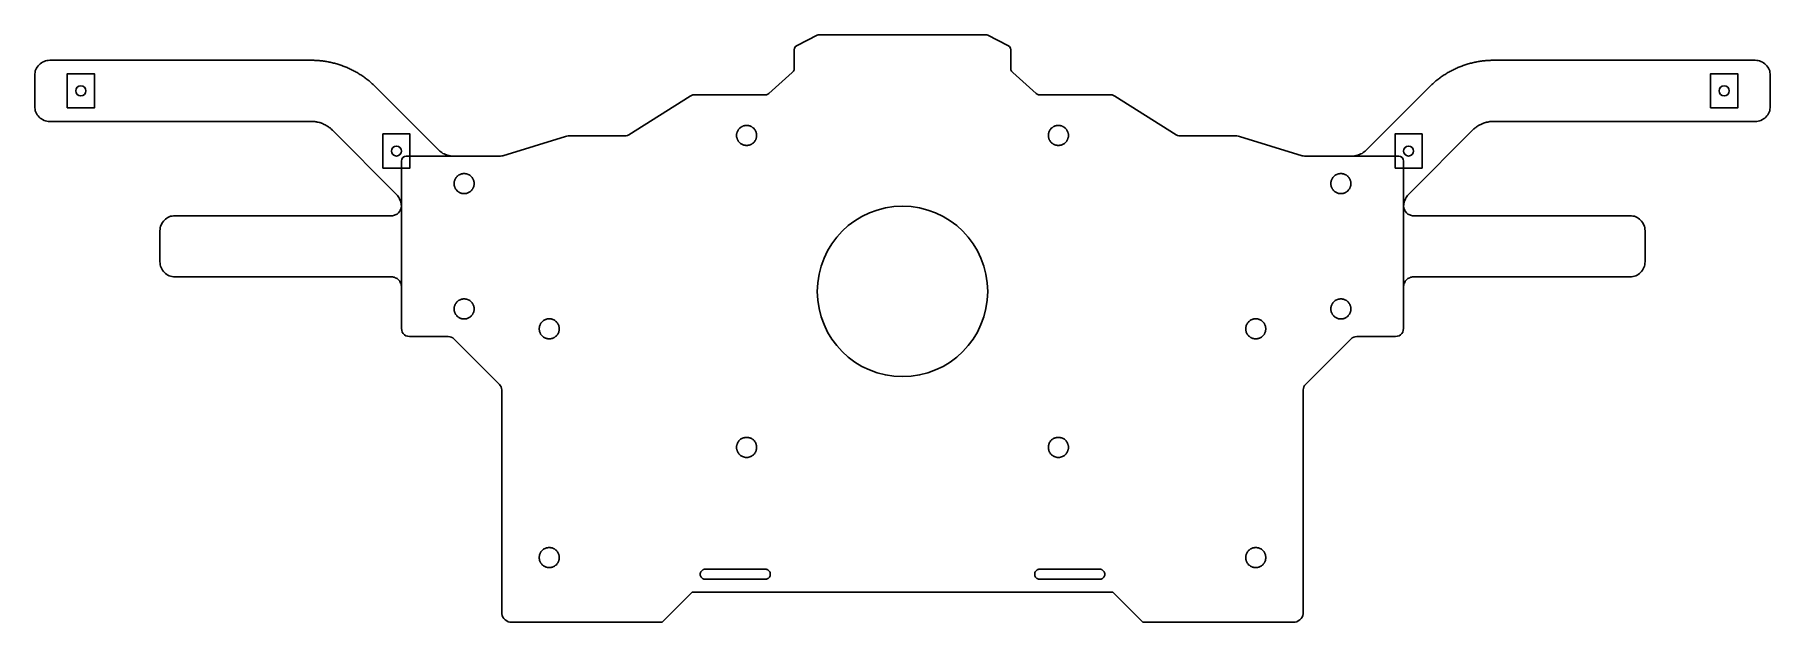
# Model space of a CAD drawing. Header units: millimetres. Extents: x -87 to 87, y -33 to 26.
import ezdxf

# ---------------------------------------------------------------- set-up
doc = ezdxf.new("R2010")
doc.units = ezdxf.units.MM
for name, color, linetype in [('BOARD_OUTLINE', 7, 'Continuous'), ('FUROS_V3', 3, 'Continuous'), ('SENSORES_REF', 1, 'Continuous'), ('V3_REF', 8, 'Continuous')]:
    doc.layers.add(name, color=color, linetype=linetype)

msp = doc.modelspace()

# ---------------------------------------------------------------- linework, layer by layer
at = {"layer": 'BOARD_OUTLINE'}
msp.add_lwpolyline([(-58.98, 16.95), (-85.1, 16.95), (-85.25, 16.96), (-85.39, 16.98), (-85.54, 17.01), (-85.67, 17.06), (-85.81, 17.13), (-85.93, 17.2), (-86.05, 17.29), (-86.16, 17.39), (-86.26, 17.5), (-86.35, 17.62), (-86.42, 17.74), (-86.49, 17.88), (-86.54, 18.01), (-86.57, 18.16), (-86.59, 18.3), (-86.6, 18.45), (-86.6, 21.55), (-86.59, 21.7), (-86.57, 21.84), (-86.54, 21.99), (-86.49, 22.12), (-86.42, 22.26), (-86.35, 22.38), (-86.26, 22.5), (-86.16, 22.61), (-86.05, 22.71), (-85.93, 22.8), (-85.81, 22.87), (-85.67, 22.94), (-85.54, 22.99), (-85.39, 23.02), (-85.25, 23.04), (-85.1, 23.05), (-58.99, 23.05), (-58.87, 23.05), (-58.76, 23.05), (-58.65, 23.04), (-58.54, 23.04), (-58.43, 23.03), (-58.32, 23.03), (-58.21, 23.02), (-58.1, 23.01), (-57.99, 22.99), (-57.88, 22.98), (-57.77, 22.97), (-57.66, 22.95), (-57.55, 22.94), (-57.44, 22.92), (-57.33, 22.9), (-57.22, 22.88), (-57.11, 22.85), (-57, 22.83), (-56.89, 22.81), (-56.79, 22.78), (-56.68, 22.75), (-56.57, 22.72), (-56.46, 22.69), (-56.36, 22.66), (-56.25, 22.63), (-56.15, 22.59), (-56.04, 22.56), (-55.94, 22.52), (-55.83, 22.48), (-55.73, 22.44), (-55.62, 22.4), (-55.52, 22.36), (-55.42, 22.32), (-55.32, 22.27), (-55.22, 22.23), (-55.12, 22.18), (-55.02, 22.13), (-54.92, 22.08), (-54.82, 22.03), (-54.72, 21.98), (-54.62, 21.93), (-54.52, 21.87), (-54.43, 21.82), (-54.33, 21.76), (-54.24, 21.7), (-54.14, 21.65), (-54.05, 21.59), (-53.96, 21.52), (-53.87, 21.46), (-53.77, 21.4), (-53.68, 21.33), (-53.59, 21.27), (-53.51, 21.2), (-53.42, 21.13), (-53.33, 21.07), (-53.24, 21), (-53.16, 20.92), (-53.07, 20.85), (-52.99, 20.78), (-52.91, 20.71), (-52.83, 20.63), (-52.74, 20.55), (-52.66, 20.48), (-52.59, 20.4), (-46.27, 14.09), (-46.18, 14), (-46.08, 13.91), (-45.97, 13.84), (-45.86, 13.77), (-45.74, 13.71), (-45.62, 13.65), (-45.5, 13.61), (-45.38, 13.57), (-45.25, 13.54), (-45.12, 13.52), (-44.99, 13.5), (-44.86, 13.5), (-40.12, 13.5), (-40, 13.51), (-39.89, 13.53), (-33.62, 15.46), (-33.5, 15.49), (-33.38, 15.5), (-27.73, 15.5), (-27.58, 15.51), (-27.44, 15.56), (-27.3, 15.62), (-21.2, 19.48), (-21.06, 19.54), (-20.92, 19.59), (-20.77, 19.6), (-13.73, 19.6), (-13.58, 19.62), (-13.45, 19.67), (-13.33, 19.75), (-11, 21.82), (-10.89, 21.95), (-10.82, 22.1), (-10.8, 22.27), (-10.8, 24.09), (-10.77, 24.27), (-10.67, 24.43), (-10.52, 24.54), (-8.51, 25.55), (-8.4, 25.59), (-8.28, 25.6), (8.28, 25.6), (8.4, 25.59), (8.51, 25.55), (10.52, 24.54), (10.67, 24.43), (10.77, 24.27), (10.8, 24.09), (10.8, 22.27), (10.82, 22.1), (10.89, 21.95), (11, 21.82), (13.33, 19.75), (13.45, 19.67), (13.58, 19.62), (13.73, 19.6), (20.77, 19.6), (20.92, 19.59), (21.06, 19.54), (21.2, 19.48), (27.3, 15.62), (27.44, 15.56), (27.58, 15.51), (27.73, 15.5), (33.38, 15.5), (33.5, 15.49), (33.62, 15.46), (39.88, 13.53), (40, 13.51), (40.12, 13.5), (44.86, 13.5), (44.99, 13.5), (45.12, 13.52), (45.25, 13.54), (45.38, 13.57), (45.5, 13.61), (45.62, 13.65), (45.74, 13.71), (45.86, 13.77), (45.97, 13.84), (46.08, 13.91), (46.18, 14), (46.27, 14.09), (52.59, 20.4), (52.66, 20.48), (52.74, 20.55), (52.83, 20.63), (52.91, 20.71), (52.99, 20.78), (53.07, 20.85), (53.16, 20.92), (53.24, 21), (53.33, 21.07), (53.42, 21.13), (53.51, 21.2), (53.59, 21.27), (53.68, 21.33), (53.77, 21.4), (53.87, 21.46), (53.96, 21.52), (54.05, 21.59), (54.14, 21.65), (54.24, 21.7), (54.33, 21.76), (54.43, 21.82), (54.52, 21.87), (54.62, 21.93), (54.72, 21.98), (54.82, 22.03), (54.92, 22.08), (55.02, 22.13), (55.12, 22.18), (55.22, 22.23), (55.32, 22.27), (55.42, 22.32), (55.52, 22.36), (55.62, 22.4), (55.73, 22.44), (55.83, 22.48), (55.94, 22.52), (56.04, 22.56), (56.15, 22.59), (56.25, 22.63), (56.36, 22.66), (56.46, 22.69), (56.57, 22.72), (56.68, 22.75), (56.79, 22.78), (56.89, 22.81), (57, 22.83), (57.11, 22.85), (57.22, 22.88), (57.33, 22.9), (57.44, 22.92), (57.55, 22.94), (57.66, 22.95), (57.77, 22.97), (57.88, 22.98), (57.99, 22.99), (58.1, 23.01), (58.21, 23.02), (58.32, 23.03), (58.43, 23.03), (58.54, 23.04), (58.65, 23.04), (58.76, 23.05), (58.87, 23.05), (58.99, 23.05), (85.1, 23.05), (85.25, 23.04), (85.39, 23.02), (85.54, 22.99), (85.67, 22.94), (85.81, 22.87), (85.93, 22.8), (86.05, 22.71), (86.16, 22.61), (86.26, 22.5), (86.35, 22.38), (86.42, 22.26), (86.49, 22.12), (86.54, 21.99), (86.57, 21.84), (86.59, 21.7), (86.6, 21.55), (86.6, 18.45), (86.59, 18.3), (86.57, 18.16), (86.54, 18.01), (86.49, 17.88), (86.42, 17.74), (86.35, 17.62), (86.26, 17.5), (86.16, 17.39), (86.05, 17.29), (85.93, 17.2), (85.81, 17.13), (85.67, 17.06), (85.54, 17.01), (85.39, 16.98), (85.25, 16.96), (85.1, 16.95), (58.96, 16.95), (58.85, 16.95), (58.74, 16.94), (58.68, 16.93), (58.61, 16.93), (58.5, 16.91), (58.4, 16.89), (58.29, 16.87), (58.22, 16.85), (58.18, 16.84), (58.07, 16.8), (57.98, 16.77), (57.91, 16.75), (57.85, 16.72), (57.77, 16.69), (57.7, 16.66), (57.62, 16.61), (57.55, 16.58), (57.48, 16.54), (57.42, 16.5), (57.34, 16.45), (57.28, 16.4), (57.21, 16.36), (57.15, 16.31), (57.08, 16.25), (57.02, 16.2), (56.96, 16.14), (56.89, 16.08), (50.59, 9.77), (50.5, 9.68), (50.41, 9.58), (50.34, 9.47), (50.27, 9.36), (50.21, 9.24), (50.15, 9.12), (50.11, 9), (50.07, 8.88), (50.04, 8.75), (50.02, 8.62), (50, 8.49), (50, 8.36), (50, -3.7), (49.98, -3.88), (49.92, -4.05), (49.82, -4.2), (49.7, -4.33), (49.55, -4.42), (49.38, -4.48), (49.2, -4.5), (45.33, -4.5), (45.17, -4.52), (45.03, -4.56), (44.89, -4.63), (44.77, -4.73), (40.23, -9.27), (40.13, -9.39), (40.06, -9.53), (40.01, -9.67), (40, -9.83), (40, -32), (39.98, -32.17), (39.94, -32.34), (39.87, -32.5), (39.77, -32.64), (39.64, -32.77), (39.5, -32.87), (39.34, -32.94), (39.17, -32.98), (39, -33), (24, -33), (21, -30), (-21, -30), (-24, -33), (-39, -33), (-39.17, -32.98), (-39.34, -32.94), (-39.5, -32.87), (-39.64, -32.77), (-39.77, -32.64), (-39.87, -32.5), (-39.94, -32.34), (-39.98, -32.17), (-40, -32), (-40, -9.83), (-40.02, -9.67), (-40.06, -9.53), (-40.14, -9.39), (-40.23, -9.27), (-44.77, -4.73), (-44.89, -4.63), (-45.03, -4.56), (-45.17, -4.52), (-45.33, -4.5), (-49.2, -4.5), (-49.38, -4.48), (-49.55, -4.42), (-49.7, -4.33), (-49.83, -4.2), (-49.92, -4.05), (-49.98, -3.88), (-50, -3.7), (-50, 8.36), (-50, 8.49), (-50.02, 8.62), (-50.04, 8.75), (-50.07, 8.88), (-50.11, 9), (-50.15, 9.12), (-50.21, 9.24), (-50.27, 9.36), (-50.34, 9.47), (-50.41, 9.58), (-50.5, 9.68), (-50.59, 9.77), (-56.89, 16.08), (-56.94, 16.13), (-56.99, 16.17), (-57.07, 16.24), (-57.13, 16.3), (-57.21, 16.36), (-57.28, 16.4), (-57.36, 16.46), (-57.45, 16.52), (-57.52, 16.56), (-57.61, 16.61), (-57.7, 16.66), (-57.78, 16.69), (-57.87, 16.73), (-57.97, 16.77), (-58.05, 16.8), (-58.14, 16.83), (-58.22, 16.85), (-58.33, 16.88), (-58.4, 16.89), (-58.49, 16.91), (-58.56, 16.92), (-58.65, 16.93), (-58.72, 16.94), (-58.82, 16.95), (-58.9, 16.95)], close=True, dxfattribs=at)
msp.add_circle((0, 0), 8.5, dxfattribs=at)
at = {"layer": 'FUROS_V3'}
for points in [[(-14.56, 15.56), (-14.56, 15.51), (-14.56, 15.46), (-14.57, 15.41), (-14.58, 15.36), (-14.59, 15.31), (-14.6, 15.27), (-14.61, 15.22), (-14.63, 15.17), (-14.65, 15.13), (-14.67, 15.08), (-14.7, 15.04), (-14.72, 15), (-14.75, 14.96), (-14.78, 14.92), (-14.82, 14.88), (-14.85, 14.85), (-14.88, 14.82), (-14.92, 14.78), (-14.96, 14.75), (-15, 14.72), (-15.04, 14.7), (-15.08, 14.67), (-15.13, 14.65), (-15.17, 14.63), (-15.22, 14.61), (-15.27, 14.6), (-15.31, 14.59), (-15.36, 14.58), (-15.41, 14.57), (-15.46, 14.56), (-15.51, 14.56), (-15.56, 14.56), (-15.61, 14.56), (-15.65, 14.56), (-15.7, 14.57), (-15.75, 14.58), (-15.8, 14.59), (-15.85, 14.6), (-15.89, 14.61), (-15.94, 14.63), (-15.98, 14.65), (-16.03, 14.67), (-16.07, 14.7), (-16.11, 14.72), (-16.15, 14.75), (-16.19, 14.78), (-16.23, 14.82), (-16.26, 14.85), (-16.3, 14.88), (-16.33, 14.92), (-16.36, 14.96), (-16.39, 15), (-16.41, 15.04), (-16.44, 15.08), (-16.46, 15.13), (-16.48, 15.17), (-16.5, 15.22), (-16.51, 15.27), (-16.53, 15.31), (-16.54, 15.36), (-16.55, 15.41), (-16.55, 15.46), (-16.55, 15.51), (-16.56, 15.56), (-16.55, 15.61), (-16.55, 15.65), (-16.55, 15.7), (-16.54, 15.75), (-16.53, 15.8), (-16.51, 15.85), (-16.5, 15.89), (-16.48, 15.94), (-16.46, 15.98), (-16.44, 16.03), (-16.41, 16.07), (-16.39, 16.11), (-16.36, 16.15), (-16.33, 16.19), (-16.3, 16.23), (-16.26, 16.26), (-16.23, 16.3), (-16.19, 16.33), (-16.15, 16.36), (-16.11, 16.39), (-16.07, 16.41), (-16.03, 16.44), (-15.98, 16.46), (-15.94, 16.48), (-15.89, 16.5), (-15.85, 16.51), (-15.8, 16.53), (-15.75, 16.54), (-15.7, 16.55), (-15.65, 16.55), (-15.61, 16.55), (-15.56, 16.56), (-15.51, 16.55), (-15.46, 16.55), (-15.41, 16.55), (-15.36, 16.54), (-15.31, 16.53), (-15.27, 16.51), (-15.22, 16.5), (-15.17, 16.48), (-15.13, 16.46), (-15.08, 16.44), (-15.04, 16.41), (-15, 16.39), (-14.96, 16.36), (-14.92, 16.33), (-14.88, 16.3), (-14.85, 16.26), (-14.82, 16.23), (-14.78, 16.19), (-14.75, 16.15), (-14.72, 16.11), (-14.7, 16.07), (-14.67, 16.03), (-14.65, 15.98), (-14.63, 15.94), (-14.61, 15.89), (-14.6, 15.85), (-14.59, 15.8), (-14.58, 15.75), (-14.57, 15.7), (-14.56, 15.65), (-14.56, 15.61)], [(16.56, 15.56), (16.55, 15.51), (16.55, 15.46), (16.55, 15.41), (16.54, 15.36), (16.53, 15.31), (16.51, 15.27), (16.5, 15.22), (16.48, 15.17), (16.46, 15.13), (16.44, 15.08), (16.41, 15.04), (16.39, 15), (16.36, 14.96), (16.33, 14.92), (16.3, 14.88), (16.26, 14.85), (16.23, 14.82), (16.19, 14.78), (16.15, 14.75), (16.11, 14.72), (16.07, 14.7), (16.03, 14.67), (15.98, 14.65), (15.94, 14.63), (15.89, 14.61), (15.85, 14.6), (15.8, 14.59), (15.75, 14.58), (15.7, 14.57), (15.65, 14.56), (15.61, 14.56), (15.56, 14.56), (15.51, 14.56), (15.46, 14.56), (15.41, 14.57), (15.36, 14.58), (15.31, 14.59), (15.27, 14.6), (15.22, 14.61), (15.17, 14.63), (15.13, 14.65), (15.08, 14.67), (15.04, 14.7), (15, 14.72), (14.96, 14.75), (14.92, 14.78), (14.88, 14.82), (14.85, 14.85), (14.82, 14.88), (14.78, 14.92), (14.75, 14.96), (14.72, 15), (14.7, 15.04), (14.67, 15.08), (14.65, 15.13), (14.63, 15.17), (14.61, 15.22), (14.6, 15.27), (14.59, 15.31), (14.58, 15.36), (14.57, 15.41), (14.56, 15.46), (14.56, 15.51), (14.56, 15.56), (14.56, 15.61), (14.56, 15.65), (14.57, 15.7), (14.58, 15.75), (14.59, 15.8), (14.6, 15.85), (14.61, 15.89), (14.63, 15.94), (14.65, 15.98), (14.67, 16.03), (14.7, 16.07), (14.72, 16.11), (14.75, 16.15), (14.78, 16.19), (14.82, 16.23), (14.85, 16.26), (14.88, 16.3), (14.92, 16.33), (14.96, 16.36), (15, 16.39), (15.04, 16.41), (15.08, 16.44), (15.13, 16.46), (15.17, 16.48), (15.22, 16.5), (15.27, 16.51), (15.31, 16.53), (15.36, 16.54), (15.41, 16.55), (15.46, 16.55), (15.51, 16.55), (15.56, 16.56), (15.61, 16.55), (15.65, 16.55), (15.7, 16.55), (15.75, 16.54), (15.8, 16.53), (15.85, 16.51), (15.89, 16.5), (15.94, 16.48), (15.98, 16.46), (16.03, 16.44), (16.07, 16.41), (16.11, 16.39), (16.15, 16.36), (16.19, 16.33), (16.23, 16.3), (16.26, 16.26), (16.3, 16.23), (16.33, 16.19), (16.36, 16.15), (16.39, 16.11), (16.41, 16.07), (16.44, 16.03), (16.46, 15.98), (16.48, 15.94), (16.5, 15.89), (16.51, 15.85), (16.53, 15.8), (16.54, 15.75), (16.55, 15.7), (16.55, 15.65), (16.55, 15.61)], [(-42.75, 10.75), (-42.75, 10.7), (-42.75, 10.65), (-42.76, 10.6), (-42.77, 10.55), (-42.78, 10.51), (-42.79, 10.46), (-42.81, 10.41), (-42.83, 10.37), (-42.85, 10.32), (-42.87, 10.28), (-42.89, 10.24), (-42.92, 10.19), (-42.95, 10.15), (-42.98, 10.12), (-43.01, 10.08), (-43.04, 10.04), (-43.08, 10.01), (-43.12, 9.98), (-43.15, 9.95), (-43.19, 9.92), (-43.24, 9.89), (-43.28, 9.87), (-43.32, 9.85), (-43.37, 9.83), (-43.41, 9.81), (-43.46, 9.79), (-43.51, 9.78), (-43.55, 9.77), (-43.6, 9.76), (-43.65, 9.75), (-43.7, 9.75), (-43.75, 9.75), (-43.8, 9.75), (-43.85, 9.75), (-43.9, 9.76), (-43.95, 9.77), (-43.99, 9.78), (-44.04, 9.79), (-44.09, 9.81), (-44.13, 9.83), (-44.18, 9.85), (-44.22, 9.87), (-44.26, 9.89), (-44.31, 9.92), (-44.35, 9.95), (-44.38, 9.98), (-44.42, 10.01), (-44.46, 10.04), (-44.49, 10.08), (-44.52, 10.12), (-44.55, 10.15), (-44.58, 10.19), (-44.61, 10.24), (-44.63, 10.28), (-44.65, 10.32), (-44.67, 10.37), (-44.69, 10.41), (-44.71, 10.46), (-44.72, 10.51), (-44.73, 10.55), (-44.74, 10.6), (-44.75, 10.65), (-44.75, 10.7), (-44.75, 10.75), (-44.75, 10.8), (-44.75, 10.85), (-44.74, 10.9), (-44.73, 10.95), (-44.72, 10.99), (-44.71, 11.04), (-44.69, 11.09), (-44.67, 11.13), (-44.65, 11.18), (-44.63, 11.22), (-44.61, 11.26), (-44.58, 11.31), (-44.55, 11.35), (-44.52, 11.38), (-44.49, 11.42), (-44.46, 11.46), (-44.42, 11.49), (-44.38, 11.52), (-44.35, 11.55), (-44.31, 11.58), (-44.26, 11.61), (-44.22, 11.63), (-44.18, 11.65), (-44.13, 11.67), (-44.09, 11.69), (-44.04, 11.71), (-43.99, 11.72), (-43.95, 11.73), (-43.9, 11.74), (-43.85, 11.75), (-43.8, 11.75), (-43.75, 11.75), (-43.7, 11.75), (-43.65, 11.75), (-43.6, 11.74), (-43.55, 11.73), (-43.51, 11.72), (-43.46, 11.71), (-43.41, 11.69), (-43.37, 11.67), (-43.32, 11.65), (-43.28, 11.63), (-43.24, 11.61), (-43.19, 11.58), (-43.15, 11.55), (-43.12, 11.52), (-43.08, 11.49), (-43.04, 11.46), (-43.01, 11.42), (-42.98, 11.38), (-42.95, 11.35), (-42.92, 11.31), (-42.89, 11.26), (-42.87, 11.22), (-42.85, 11.18), (-42.83, 11.13), (-42.81, 11.09), (-42.79, 11.04), (-42.78, 10.99), (-42.77, 10.95), (-42.76, 10.9), (-42.75, 10.85), (-42.75, 10.8)], [(44.75, 10.75), (44.75, 10.7), (44.75, 10.65), (44.74, 10.6), (44.73, 10.55), (44.72, 10.51), (44.71, 10.46), (44.69, 10.41), (44.67, 10.37), (44.65, 10.32), (44.63, 10.28), (44.61, 10.24), (44.58, 10.19), (44.55, 10.15), (44.52, 10.12), (44.49, 10.08), (44.46, 10.04), (44.42, 10.01), (44.38, 9.98), (44.35, 9.95), (44.31, 9.92), (44.26, 9.89), (44.22, 9.87), (44.18, 9.85), (44.13, 9.83), (44.09, 9.81), (44.04, 9.79), (43.99, 9.78), (43.95, 9.77), (43.9, 9.76), (43.85, 9.75), (43.8, 9.75), (43.75, 9.75), (43.7, 9.75), (43.65, 9.75), (43.6, 9.76), (43.55, 9.77), (43.51, 9.78), (43.46, 9.79), (43.41, 9.81), (43.37, 9.83), (43.32, 9.85), (43.28, 9.87), (43.24, 9.89), (43.19, 9.92), (43.15, 9.95), (43.12, 9.98), (43.08, 10.01), (43.04, 10.04), (43.01, 10.08), (42.98, 10.12), (42.95, 10.15), (42.92, 10.19), (42.89, 10.24), (42.87, 10.28), (42.85, 10.32), (42.83, 10.37), (42.81, 10.41), (42.79, 10.46), (42.78, 10.51), (42.77, 10.55), (42.76, 10.6), (42.75, 10.65), (42.75, 10.7), (42.75, 10.75), (42.75, 10.8), (42.75, 10.85), (42.76, 10.9), (42.77, 10.95), (42.78, 10.99), (42.79, 11.04), (42.81, 11.09), (42.83, 11.13), (42.85, 11.18), (42.87, 11.22), (42.89, 11.26), (42.92, 11.31), (42.95, 11.35), (42.98, 11.38), (43.01, 11.42), (43.04, 11.46), (43.08, 11.49), (43.12, 11.52), (43.15, 11.55), (43.19, 11.58), (43.24, 11.61), (43.28, 11.63), (43.32, 11.65), (43.37, 11.67), (43.41, 11.69), (43.46, 11.71), (43.51, 11.72), (43.55, 11.73), (43.6, 11.74), (43.65, 11.75), (43.7, 11.75), (43.75, 11.75), (43.8, 11.75), (43.85, 11.75), (43.9, 11.74), (43.95, 11.73), (43.99, 11.72), (44.04, 11.71), (44.09, 11.69), (44.13, 11.67), (44.18, 11.65), (44.22, 11.63), (44.26, 11.61), (44.31, 11.58), (44.35, 11.55), (44.38, 11.52), (44.42, 11.49), (44.46, 11.46), (44.49, 11.42), (44.52, 11.38), (44.55, 11.35), (44.58, 11.31), (44.61, 11.26), (44.63, 11.22), (44.65, 11.18), (44.67, 11.13), (44.69, 11.09), (44.71, 11.04), (44.72, 10.99), (44.73, 10.95), (44.74, 10.9), (44.75, 10.85), (44.75, 10.8)], [(-42.75, -1.75), (-42.75, -1.8), (-42.75, -1.85), (-42.76, -1.9), (-42.77, -1.95), (-42.78, -1.99), (-42.79, -2.04), (-42.81, -2.09), (-42.83, -2.13), (-42.85, -2.18), (-42.87, -2.22), (-42.89, -2.26), (-42.92, -2.31), (-42.95, -2.35), (-42.98, -2.38), (-43.01, -2.42), (-43.04, -2.46), (-43.08, -2.49), (-43.12, -2.52), (-43.15, -2.55), (-43.19, -2.58), (-43.24, -2.61), (-43.28, -2.63), (-43.32, -2.65), (-43.37, -2.67), (-43.41, -2.69), (-43.46, -2.71), (-43.51, -2.72), (-43.55, -2.73), (-43.6, -2.74), (-43.65, -2.75), (-43.7, -2.75), (-43.75, -2.75), (-43.8, -2.75), (-43.85, -2.75), (-43.9, -2.74), (-43.95, -2.73), (-43.99, -2.72), (-44.04, -2.71), (-44.09, -2.69), (-44.13, -2.67), (-44.18, -2.65), (-44.22, -2.63), (-44.26, -2.61), (-44.31, -2.58), (-44.35, -2.55), (-44.38, -2.52), (-44.42, -2.49), (-44.46, -2.46), (-44.49, -2.42), (-44.52, -2.38), (-44.55, -2.35), (-44.58, -2.31), (-44.61, -2.26), (-44.63, -2.22), (-44.65, -2.18), (-44.67, -2.13), (-44.69, -2.09), (-44.71, -2.04), (-44.72, -1.99), (-44.73, -1.95), (-44.74, -1.9), (-44.75, -1.85), (-44.75, -1.8), (-44.75, -1.75), (-44.75, -1.7), (-44.75, -1.65), (-44.74, -1.6), (-44.73, -1.55), (-44.72, -1.51), (-44.71, -1.46), (-44.69, -1.41), (-44.67, -1.37), (-44.65, -1.32), (-44.63, -1.28), (-44.61, -1.24), (-44.58, -1.19), (-44.55, -1.15), (-44.52, -1.12), (-44.49, -1.08), (-44.46, -1.04), (-44.42, -1.01), (-44.38, -0.98), (-44.35, -0.95), (-44.31, -0.92), (-44.26, -0.89), (-44.22, -0.87), (-44.18, -0.85), (-44.13, -0.83), (-44.09, -0.81), (-44.04, -0.79), (-43.99, -0.78), (-43.95, -0.77), (-43.9, -0.76), (-43.85, -0.75), (-43.8, -0.75), (-43.75, -0.75), (-43.7, -0.75), (-43.65, -0.75), (-43.6, -0.76), (-43.55, -0.77), (-43.51, -0.78), (-43.46, -0.79), (-43.41, -0.81), (-43.37, -0.83), (-43.32, -0.85), (-43.28, -0.87), (-43.24, -0.89), (-43.19, -0.92), (-43.15, -0.95), (-43.12, -0.98), (-43.08, -1.01), (-43.04, -1.04), (-43.01, -1.08), (-42.98, -1.12), (-42.95, -1.15), (-42.92, -1.19), (-42.89, -1.24), (-42.87, -1.28), (-42.85, -1.32), (-42.83, -1.37), (-42.81, -1.41), (-42.79, -1.46), (-42.78, -1.51), (-42.77, -1.55), (-42.76, -1.6), (-42.75, -1.65), (-42.75, -1.7)], [(44.75, -1.75), (44.75, -1.8), (44.75, -1.85), (44.74, -1.9), (44.73, -1.95), (44.72, -1.99), (44.71, -2.04), (44.69, -2.09), (44.67, -2.13), (44.65, -2.18), (44.63, -2.22), (44.61, -2.26), (44.58, -2.31), (44.55, -2.35), (44.52, -2.38), (44.49, -2.42), (44.46, -2.46), (44.42, -2.49), (44.38, -2.52), (44.35, -2.55), (44.31, -2.58), (44.26, -2.61), (44.22, -2.63), (44.18, -2.65), (44.13, -2.67), (44.09, -2.69), (44.04, -2.71), (43.99, -2.72), (43.95, -2.73), (43.9, -2.74), (43.85, -2.75), (43.8, -2.75), (43.75, -2.75), (43.7, -2.75), (43.65, -2.75), (43.6, -2.74), (43.55, -2.73), (43.51, -2.72), (43.46, -2.71), (43.41, -2.69), (43.37, -2.67), (43.32, -2.65), (43.28, -2.63), (43.24, -2.61), (43.19, -2.58), (43.15, -2.55), (43.12, -2.52), (43.08, -2.49), (43.04, -2.46), (43.01, -2.42), (42.98, -2.38), (42.95, -2.35), (42.92, -2.31), (42.89, -2.26), (42.87, -2.22), (42.85, -2.18), (42.83, -2.13), (42.81, -2.09), (42.79, -2.04), (42.78, -1.99), (42.77, -1.95), (42.76, -1.9), (42.75, -1.85), (42.75, -1.8), (42.75, -1.75), (42.75, -1.7), (42.75, -1.65), (42.76, -1.6), (42.77, -1.55), (42.78, -1.51), (42.79, -1.46), (42.81, -1.41), (42.83, -1.37), (42.85, -1.32), (42.87, -1.28), (42.89, -1.24), (42.92, -1.19), (42.95, -1.15), (42.98, -1.12), (43.01, -1.08), (43.04, -1.04), (43.08, -1.01), (43.12, -0.98), (43.15, -0.95), (43.19, -0.92), (43.24, -0.89), (43.28, -0.87), (43.32, -0.85), (43.37, -0.83), (43.41, -0.81), (43.46, -0.79), (43.51, -0.78), (43.55, -0.77), (43.6, -0.76), (43.65, -0.75), (43.7, -0.75), (43.75, -0.75), (43.8, -0.75), (43.85, -0.75), (43.9, -0.76), (43.95, -0.77), (43.99, -0.78), (44.04, -0.79), (44.09, -0.81), (44.13, -0.83), (44.18, -0.85), (44.22, -0.87), (44.26, -0.89), (44.31, -0.92), (44.35, -0.95), (44.38, -0.98), (44.42, -1.01), (44.46, -1.04), (44.49, -1.08), (44.52, -1.12), (44.55, -1.15), (44.58, -1.19), (44.61, -1.24), (44.63, -1.28), (44.65, -1.32), (44.67, -1.37), (44.69, -1.41), (44.71, -1.46), (44.72, -1.51), (44.73, -1.55), (44.74, -1.6), (44.75, -1.65), (44.75, -1.7)], [(-34.25, -3.73), (-34.25, -3.78), (-34.25, -3.83), (-34.26, -3.88), (-34.27, -3.93), (-34.28, -3.98), (-34.29, -4.02), (-34.31, -4.07), (-34.33, -4.12), (-34.35, -4.16), (-34.37, -4.2), (-34.39, -4.25), (-34.42, -4.29), (-34.45, -4.33), (-34.48, -4.37), (-34.51, -4.4), (-34.54, -4.44), (-34.58, -4.47), (-34.62, -4.51), (-34.65, -4.54), (-34.69, -4.56), (-34.74, -4.59), (-34.78, -4.61), (-34.82, -4.64), (-34.87, -4.66), (-34.91, -4.67), (-34.96, -4.69), (-35.01, -4.7), (-35.05, -4.71), (-35.1, -4.72), (-35.15, -4.73), (-35.2, -4.73), (-35.25, -4.73), (-35.3, -4.73), (-35.35, -4.73), (-35.4, -4.72), (-35.45, -4.71), (-35.49, -4.7), (-35.54, -4.69), (-35.59, -4.67), (-35.63, -4.66), (-35.68, -4.64), (-35.72, -4.61), (-35.76, -4.59), (-35.81, -4.56), (-35.85, -4.54), (-35.88, -4.51), (-35.92, -4.47), (-35.96, -4.44), (-35.99, -4.4), (-36.02, -4.37), (-36.05, -4.33), (-36.08, -4.29), (-36.11, -4.25), (-36.13, -4.2), (-36.15, -4.16), (-36.17, -4.12), (-36.19, -4.07), (-36.21, -4.02), (-36.22, -3.98), (-36.23, -3.93), (-36.24, -3.88), (-36.25, -3.83), (-36.25, -3.78), (-36.25, -3.73), (-36.25, -3.68), (-36.25, -3.63), (-36.24, -3.59), (-36.23, -3.54), (-36.22, -3.49), (-36.21, -3.44), (-36.19, -3.4), (-36.17, -3.35), (-36.15, -3.31), (-36.13, -3.26), (-36.11, -3.22), (-36.08, -3.18), (-36.05, -3.14), (-36.02, -3.1), (-35.99, -3.06), (-35.96, -3.03), (-35.92, -2.99), (-35.88, -2.96), (-35.85, -2.93), (-35.81, -2.9), (-35.76, -2.88), (-35.72, -2.85), (-35.68, -2.83), (-35.63, -2.81), (-35.59, -2.79), (-35.54, -2.78), (-35.49, -2.76), (-35.45, -2.75), (-35.4, -2.74), (-35.35, -2.74), (-35.3, -2.73), (-35.25, -2.73), (-35.2, -2.73), (-35.15, -2.74), (-35.1, -2.74), (-35.05, -2.75), (-35.01, -2.76), (-34.96, -2.78), (-34.91, -2.79), (-34.87, -2.81), (-34.82, -2.83), (-34.78, -2.85), (-34.74, -2.88), (-34.69, -2.9), (-34.65, -2.93), (-34.62, -2.96), (-34.58, -2.99), (-34.54, -3.03), (-34.51, -3.06), (-34.48, -3.1), (-34.45, -3.14), (-34.42, -3.18), (-34.39, -3.22), (-34.37, -3.26), (-34.35, -3.31), (-34.33, -3.35), (-34.31, -3.4), (-34.29, -3.44), (-34.28, -3.49), (-34.27, -3.54), (-34.26, -3.59), (-34.25, -3.63), (-34.25, -3.68)], [(36.25, -3.73), (36.25, -3.78), (36.25, -3.83), (36.24, -3.88), (36.23, -3.93), (36.22, -3.98), (36.21, -4.02), (36.19, -4.07), (36.17, -4.12), (36.15, -4.16), (36.13, -4.2), (36.11, -4.25), (36.08, -4.29), (36.05, -4.33), (36.02, -4.37), (35.99, -4.4), (35.96, -4.44), (35.92, -4.47), (35.88, -4.51), (35.85, -4.54), (35.81, -4.56), (35.76, -4.59), (35.72, -4.61), (35.68, -4.64), (35.63, -4.66), (35.59, -4.67), (35.54, -4.69), (35.49, -4.7), (35.45, -4.71), (35.4, -4.72), (35.35, -4.73), (35.3, -4.73), (35.25, -4.73), (35.2, -4.73), (35.15, -4.73), (35.1, -4.72), (35.05, -4.71), (35.01, -4.7), (34.96, -4.69), (34.91, -4.67), (34.87, -4.66), (34.82, -4.64), (34.78, -4.61), (34.74, -4.59), (34.69, -4.56), (34.65, -4.54), (34.62, -4.51), (34.58, -4.47), (34.54, -4.44), (34.51, -4.4), (34.48, -4.37), (34.45, -4.33), (34.42, -4.29), (34.39, -4.25), (34.37, -4.2), (34.35, -4.16), (34.33, -4.12), (34.31, -4.07), (34.29, -4.02), (34.28, -3.98), (34.27, -3.93), (34.26, -3.88), (34.25, -3.83), (34.25, -3.78), (34.25, -3.73), (34.25, -3.68), (34.25, -3.63), (34.26, -3.59), (34.27, -3.54), (34.28, -3.49), (34.29, -3.44), (34.31, -3.4), (34.33, -3.35), (34.35, -3.31), (34.37, -3.26), (34.39, -3.22), (34.42, -3.18), (34.45, -3.14), (34.48, -3.1), (34.51, -3.06), (34.54, -3.03), (34.58, -2.99), (34.62, -2.96), (34.65, -2.93), (34.69, -2.9), (34.74, -2.88), (34.78, -2.85), (34.82, -2.83), (34.87, -2.81), (34.91, -2.79), (34.96, -2.78), (35.01, -2.76), (35.05, -2.75), (35.1, -2.74), (35.15, -2.74), (35.2, -2.73), (35.25, -2.73), (35.3, -2.73), (35.35, -2.74), (35.4, -2.74), (35.45, -2.75), (35.49, -2.76), (35.54, -2.78), (35.59, -2.79), (35.63, -2.81), (35.68, -2.83), (35.72, -2.85), (35.76, -2.88), (35.81, -2.9), (35.85, -2.93), (35.88, -2.96), (35.92, -2.99), (35.96, -3.03), (35.99, -3.06), (36.02, -3.1), (36.05, -3.14), (36.08, -3.18), (36.11, -3.22), (36.13, -3.26), (36.15, -3.31), (36.17, -3.35), (36.19, -3.4), (36.21, -3.44), (36.22, -3.49), (36.23, -3.54), (36.24, -3.59), (36.25, -3.63), (36.25, -3.68)], [(-14.56, -15.56), (-14.56, -15.61), (-14.56, -15.65), (-14.57, -15.7), (-14.58, -15.75), (-14.59, -15.8), (-14.6, -15.85), (-14.61, -15.89), (-14.63, -15.94), (-14.65, -15.98), (-14.67, -16.03), (-14.7, -16.07), (-14.72, -16.11), (-14.75, -16.15), (-14.78, -16.19), (-14.82, -16.23), (-14.85, -16.26), (-14.88, -16.3), (-14.92, -16.33), (-14.96, -16.36), (-15, -16.39), (-15.04, -16.41), (-15.08, -16.44), (-15.13, -16.46), (-15.17, -16.48), (-15.22, -16.5), (-15.27, -16.51), (-15.31, -16.53), (-15.36, -16.54), (-15.41, -16.55), (-15.46, -16.55), (-15.51, -16.55), (-15.56, -16.56), (-15.61, -16.55), (-15.65, -16.55), (-15.7, -16.55), (-15.75, -16.54), (-15.8, -16.53), (-15.85, -16.51), (-15.89, -16.5), (-15.94, -16.48), (-15.98, -16.46), (-16.03, -16.44), (-16.07, -16.41), (-16.11, -16.39), (-16.15, -16.36), (-16.19, -16.33), (-16.23, -16.3), (-16.26, -16.26), (-16.3, -16.23), (-16.33, -16.19), (-16.36, -16.15), (-16.39, -16.11), (-16.41, -16.07), (-16.44, -16.03), (-16.46, -15.98), (-16.48, -15.94), (-16.5, -15.89), (-16.51, -15.85), (-16.53, -15.8), (-16.54, -15.75), (-16.55, -15.7), (-16.55, -15.65), (-16.55, -15.61), (-16.56, -15.56), (-16.55, -15.51), (-16.55, -15.46), (-16.55, -15.41), (-16.54, -15.36), (-16.53, -15.31), (-16.51, -15.27), (-16.5, -15.22), (-16.48, -15.17), (-16.46, -15.13), (-16.44, -15.08), (-16.41, -15.04), (-16.39, -15), (-16.36, -14.96), (-16.33, -14.92), (-16.3, -14.88), (-16.26, -14.85), (-16.23, -14.82), (-16.19, -14.78), (-16.15, -14.75), (-16.11, -14.72), (-16.07, -14.7), (-16.03, -14.67), (-15.98, -14.65), (-15.94, -14.63), (-15.89, -14.61), (-15.85, -14.6), (-15.8, -14.59), (-15.75, -14.58), (-15.7, -14.57), (-15.65, -14.56), (-15.61, -14.56), (-15.56, -14.56), (-15.51, -14.56), (-15.46, -14.56), (-15.41, -14.57), (-15.36, -14.58), (-15.31, -14.59), (-15.27, -14.6), (-15.22, -14.61), (-15.17, -14.63), (-15.13, -14.65), (-15.08, -14.67), (-15.04, -14.7), (-15, -14.72), (-14.96, -14.75), (-14.92, -14.78), (-14.88, -14.82), (-14.85, -14.85), (-14.82, -14.88), (-14.78, -14.92), (-14.75, -14.96), (-14.72, -15), (-14.7, -15.04), (-14.67, -15.08), (-14.65, -15.13), (-14.63, -15.17), (-14.61, -15.22), (-14.6, -15.27), (-14.59, -15.31), (-14.58, -15.36), (-14.57, -15.41), (-14.56, -15.46), (-14.56, -15.51)], [(16.56, -15.56), (16.55, -15.61), (16.55, -15.65), (16.55, -15.7), (16.54, -15.75), (16.53, -15.8), (16.51, -15.85), (16.5, -15.89), (16.48, -15.94), (16.46, -15.98), (16.44, -16.03), (16.41, -16.07), (16.39, -16.11), (16.36, -16.15), (16.33, -16.19), (16.3, -16.23), (16.26, -16.26), (16.23, -16.3), (16.19, -16.33), (16.15, -16.36), (16.11, -16.39), (16.07, -16.41), (16.03, -16.44), (15.98, -16.46), (15.94, -16.48), (15.89, -16.5), (15.85, -16.51), (15.8, -16.53), (15.75, -16.54), (15.7, -16.55), (15.65, -16.55), (15.61, -16.55), (15.56, -16.56), (15.51, -16.55), (15.46, -16.55), (15.41, -16.55), (15.36, -16.54), (15.31, -16.53), (15.27, -16.51), (15.22, -16.5), (15.17, -16.48), (15.13, -16.46), (15.08, -16.44), (15.04, -16.41), (15, -16.39), (14.96, -16.36), (14.92, -16.33), (14.88, -16.3), (14.85, -16.26), (14.82, -16.23), (14.78, -16.19), (14.75, -16.15), (14.72, -16.11), (14.7, -16.07), (14.67, -16.03), (14.65, -15.98), (14.63, -15.94), (14.61, -15.89), (14.6, -15.85), (14.59, -15.8), (14.58, -15.75), (14.57, -15.7), (14.56, -15.65), (14.56, -15.61), (14.56, -15.56), (14.56, -15.51), (14.56, -15.46), (14.57, -15.41), (14.58, -15.36), (14.59, -15.31), (14.6, -15.27), (14.61, -15.22), (14.63, -15.17), (14.65, -15.13), (14.67, -15.08), (14.7, -15.04), (14.72, -15), (14.75, -14.96), (14.78, -14.92), (14.82, -14.88), (14.85, -14.85), (14.88, -14.82), (14.92, -14.78), (14.96, -14.75), (15, -14.72), (15.04, -14.7), (15.08, -14.67), (15.13, -14.65), (15.17, -14.63), (15.22, -14.61), (15.27, -14.6), (15.31, -14.59), (15.36, -14.58), (15.41, -14.57), (15.46, -14.56), (15.51, -14.56), (15.56, -14.56), (15.61, -14.56), (15.65, -14.56), (15.7, -14.57), (15.75, -14.58), (15.8, -14.59), (15.85, -14.6), (15.89, -14.61), (15.94, -14.63), (15.98, -14.65), (16.03, -14.67), (16.07, -14.7), (16.11, -14.72), (16.15, -14.75), (16.19, -14.78), (16.23, -14.82), (16.26, -14.85), (16.3, -14.88), (16.33, -14.92), (16.36, -14.96), (16.39, -15), (16.41, -15.04), (16.44, -15.08), (16.46, -15.13), (16.48, -15.17), (16.5, -15.22), (16.51, -15.27), (16.53, -15.31), (16.54, -15.36), (16.55, -15.41), (16.55, -15.46), (16.55, -15.51)], [(-34.25, -26.55), (-34.25, -26.6), (-34.25, -26.65), (-34.26, -26.7), (-34.27, -26.75), (-34.28, -26.79), (-34.29, -26.84), (-34.31, -26.89), (-34.33, -26.93), (-34.35, -26.98), (-34.37, -27.02), (-34.39, -27.06), (-34.42, -27.11), (-34.45, -27.15), (-34.48, -27.18), (-34.51, -27.22), (-34.54, -27.26), (-34.58, -27.29), (-34.62, -27.32), (-34.65, -27.35), (-34.69, -27.38), (-34.74, -27.41), (-34.78, -27.43), (-34.82, -27.45), (-34.87, -27.47), (-34.91, -27.49), (-34.96, -27.51), (-35.01, -27.52), (-35.05, -27.53), (-35.1, -27.54), (-35.15, -27.55), (-35.2, -27.55), (-35.25, -27.55), (-35.3, -27.55), (-35.35, -27.55), (-35.4, -27.54), (-35.45, -27.53), (-35.49, -27.52), (-35.54, -27.51), (-35.59, -27.49), (-35.63, -27.47), (-35.68, -27.45), (-35.72, -27.43), (-35.76, -27.41), (-35.81, -27.38), (-35.85, -27.35), (-35.88, -27.32), (-35.92, -27.29), (-35.96, -27.26), (-35.99, -27.22), (-36.02, -27.18), (-36.05, -27.15), (-36.08, -27.11), (-36.11, -27.06), (-36.13, -27.02), (-36.15, -26.98), (-36.17, -26.93), (-36.19, -26.89), (-36.21, -26.84), (-36.22, -26.79), (-36.23, -26.75), (-36.24, -26.7), (-36.25, -26.65), (-36.25, -26.6), (-36.25, -26.55), (-36.25, -26.5), (-36.25, -26.45), (-36.24, -26.4), (-36.23, -26.35), (-36.22, -26.31), (-36.21, -26.26), (-36.19, -26.21), (-36.17, -26.17), (-36.15, -26.12), (-36.13, -26.08), (-36.11, -26.04), (-36.08, -25.99), (-36.05, -25.95), (-36.02, -25.92), (-35.99, -25.88), (-35.96, -25.84), (-35.92, -25.81), (-35.88, -25.78), (-35.85, -25.75), (-35.81, -25.72), (-35.76, -25.69), (-35.72, -25.67), (-35.68, -25.65), (-35.63, -25.63), (-35.59, -25.61), (-35.54, -25.59), (-35.49, -25.58), (-35.45, -25.57), (-35.4, -25.56), (-35.35, -25.55), (-35.3, -25.55), (-35.25, -25.55), (-35.2, -25.55), (-35.15, -25.55), (-35.1, -25.56), (-35.05, -25.57), (-35.01, -25.58), (-34.96, -25.59), (-34.91, -25.61), (-34.87, -25.63), (-34.82, -25.65), (-34.78, -25.67), (-34.74, -25.69), (-34.69, -25.72), (-34.65, -25.75), (-34.62, -25.78), (-34.58, -25.81), (-34.54, -25.84), (-34.51, -25.88), (-34.48, -25.92), (-34.45, -25.95), (-34.42, -25.99), (-34.39, -26.04), (-34.37, -26.08), (-34.35, -26.12), (-34.33, -26.17), (-34.31, -26.21), (-34.29, -26.26), (-34.28, -26.31), (-34.27, -26.35), (-34.26, -26.4), (-34.25, -26.45), (-34.25, -26.5)], [(36.25, -26.55), (36.25, -26.6), (36.25, -26.65), (36.24, -26.7), (36.23, -26.75), (36.22, -26.79), (36.21, -26.84), (36.19, -26.89), (36.17, -26.93), (36.15, -26.98), (36.13, -27.02), (36.11, -27.06), (36.08, -27.11), (36.05, -27.15), (36.02, -27.18), (35.99, -27.22), (35.96, -27.26), (35.92, -27.29), (35.88, -27.32), (35.85, -27.35), (35.81, -27.38), (35.76, -27.41), (35.72, -27.43), (35.68, -27.45), (35.63, -27.47), (35.59, -27.49), (35.54, -27.51), (35.49, -27.52), (35.45, -27.53), (35.4, -27.54), (35.35, -27.55), (35.3, -27.55), (35.25, -27.55), (35.2, -27.55), (35.15, -27.55), (35.1, -27.54), (35.05, -27.53), (35.01, -27.52), (34.96, -27.51), (34.91, -27.49), (34.87, -27.47), (34.82, -27.45), (34.78, -27.43), (34.74, -27.41), (34.69, -27.38), (34.65, -27.35), (34.62, -27.32), (34.58, -27.29), (34.54, -27.26), (34.51, -27.22), (34.48, -27.18), (34.45, -27.15), (34.42, -27.11), (34.39, -27.06), (34.37, -27.02), (34.35, -26.98), (34.33, -26.93), (34.31, -26.89), (34.29, -26.84), (34.28, -26.79), (34.27, -26.75), (34.26, -26.7), (34.25, -26.65), (34.25, -26.6), (34.25, -26.55), (34.25, -26.5), (34.25, -26.45), (34.26, -26.4), (34.27, -26.35), (34.28, -26.31), (34.29, -26.26), (34.31, -26.21), (34.33, -26.17), (34.35, -26.12), (34.37, -26.08), (34.39, -26.04), (34.42, -25.99), (34.45, -25.95), (34.48, -25.92), (34.51, -25.88), (34.54, -25.84), (34.58, -25.81), (34.62, -25.78), (34.65, -25.75), (34.69, -25.72), (34.74, -25.69), (34.78, -25.67), (34.82, -25.65), (34.87, -25.63), (34.91, -25.61), (34.96, -25.59), (35.01, -25.58), (35.05, -25.57), (35.1, -25.56), (35.15, -25.55), (35.2, -25.55), (35.25, -25.55), (35.3, -25.55), (35.35, -25.55), (35.4, -25.56), (35.45, -25.57), (35.49, -25.58), (35.54, -25.59), (35.59, -25.61), (35.63, -25.63), (35.68, -25.65), (35.72, -25.67), (35.76, -25.69), (35.81, -25.72), (35.85, -25.75), (35.88, -25.78), (35.92, -25.81), (35.96, -25.84), (35.99, -25.88), (36.02, -25.92), (36.05, -25.95), (36.08, -25.99), (36.11, -26.04), (36.13, -26.08), (36.15, -26.12), (36.17, -26.17), (36.19, -26.21), (36.21, -26.26), (36.22, -26.31), (36.23, -26.35), (36.24, -26.4), (36.25, -26.45), (36.25, -26.5)], [(-13.69, -27.71), (-13.64, -27.72), (-13.59, -27.72), (-13.54, -27.73), (-13.49, -27.75), (-13.45, -27.77), (-13.41, -27.8), (-13.37, -27.83), (-13.33, -27.86), (-13.3, -27.9), (-13.27, -27.94), (-13.24, -27.98), (-13.22, -28.02), (-13.21, -28.07), (-13.19, -28.12), (-13.19, -28.16), (-13.19, -28.21), (-13.19, -28.26), (-13.19, -28.31), (-13.21, -28.36), (-13.22, -28.4), (-13.24, -28.45), (-13.27, -28.49), (-13.3, -28.53), (-13.33, -28.57), (-13.37, -28.6), (-13.41, -28.63), (-13.45, -28.65), (-13.49, -28.67), (-13.54, -28.69), (-13.59, -28.7), (-13.64, -28.71), (-13.69, -28.71), (-19.69, -28.71), (-19.73, -28.71), (-19.78, -28.7), (-19.83, -28.69), (-19.88, -28.67), (-19.92, -28.65), (-19.96, -28.63), (-20, -28.6), (-20.04, -28.57), (-20.07, -28.53), (-20.1, -28.49), (-20.13, -28.45), (-20.15, -28.4), (-20.16, -28.36), (-20.18, -28.31), (-20.18, -28.26), (-20.19, -28.21), (-20.18, -28.16), (-20.18, -28.12), (-20.16, -28.07), (-20.15, -28.02), (-20.13, -27.98), (-20.1, -27.94), (-20.07, -27.9), (-20.04, -27.86), (-20, -27.83), (-19.96, -27.8), (-19.92, -27.77), (-19.88, -27.75), (-19.83, -27.73), (-19.78, -27.72), (-19.73, -27.72), (-19.69, -27.71)], [(19.69, -27.71), (19.73, -27.72), (19.78, -27.72), (19.83, -27.73), (19.88, -27.75), (19.92, -27.77), (19.96, -27.8), (20, -27.83), (20.04, -27.86), (20.07, -27.9), (20.1, -27.94), (20.13, -27.98), (20.15, -28.02), (20.16, -28.07), (20.18, -28.12), (20.18, -28.16), (20.19, -28.21), (20.18, -28.26), (20.18, -28.31), (20.16, -28.36), (20.15, -28.4), (20.13, -28.45), (20.1, -28.49), (20.07, -28.53), (20.04, -28.57), (20, -28.6), (19.96, -28.63), (19.92, -28.65), (19.88, -28.67), (19.83, -28.69), (19.78, -28.7), (19.73, -28.71), (19.69, -28.71), (13.69, -28.71), (13.64, -28.71), (13.59, -28.7), (13.54, -28.69), (13.49, -28.67), (13.45, -28.65), (13.41, -28.63), (13.37, -28.6), (13.33, -28.57), (13.3, -28.53), (13.27, -28.49), (13.24, -28.45), (13.22, -28.4), (13.21, -28.36), (13.19, -28.31), (13.19, -28.26), (13.19, -28.21), (13.19, -28.16), (13.19, -28.12), (13.21, -28.07), (13.22, -28.02), (13.24, -27.98), (13.27, -27.94), (13.3, -27.9), (13.33, -27.86), (13.37, -27.83), (13.41, -27.8), (13.45, -27.77), (13.49, -27.75), (13.54, -27.73), (13.59, -27.72), (13.64, -27.72), (13.69, -27.71)]]:
    msp.add_lwpolyline(points, close=True, dxfattribs=at)
at = {"layer": 'SENSORES_REF'}
for points in [[(-83.35, 18.3), (-80.65, 18.3), (-80.65, 21.7), (-83.35, 21.7)], [(80.65, 18.3), (83.35, 18.3), (83.35, 21.7), (80.65, 21.7)], [(-51.85, 12.3), (-49.15, 12.3), (-49.15, 15.7), (-51.85, 15.7)], [(49.15, 12.3), (51.85, 12.3), (51.85, 15.7), (49.15, 15.7)]]:
    msp.add_lwpolyline(points, close=True, dxfattribs=at)
for centre in [(-82, 20), (82, 20), (-50.5, 14), (50.5, 14)]:
    msp.add_circle(centre, 0.5, dxfattribs=at)
at = {"layer": 'V3_REF'}
msp.add_lwpolyline([(-39, -33), (-39.17, -32.98), (-39.34, -32.94), (-39.5, -32.87), (-39.64, -32.77), (-39.77, -32.64), (-39.87, -32.5), (-39.94, -32.34), (-39.98, -32.17), (-40, -32), (-40, -31), (-40, -28.4), (-40, -9.83), (-40.02, -9.67), (-40.06, -9.53), (-40.14, -9.39), (-40.23, -9.27), (-44.77, -4.73), (-44.89, -4.63), (-45.03, -4.56), (-45.17, -4.52), (-45.33, -4.5), (-49.2, -4.5), (-49.38, -4.48), (-49.55, -4.42), (-49.7, -4.33), (-49.83, -4.2), (-49.92, -4.05), (-49.98, -3.88), (-50, -3.7), (-50, -1), (-50, 0.45), (-50, 0.55), (-50.02, 0.65), (-50.04, 0.74), (-50.08, 0.83), (-50.12, 0.92), (-50.17, 1.01), (-50.23, 1.08), (-50.29, 1.16), (-50.37, 1.22), (-50.44, 1.28), (-50.53, 1.33), (-50.62, 1.37), (-50.71, 1.41), (-50.8, 1.43), (-50.9, 1.45), (-51, 1.45), (-72.6, 1.45), (-72.75, 1.46), (-72.89, 1.48), (-73.04, 1.51), (-73.17, 1.56), (-73.31, 1.63), (-73.43, 1.7), (-73.55, 1.79), (-73.66, 1.89), (-73.76, 2), (-73.85, 2.12), (-73.92, 2.24), (-73.99, 2.38), (-74.04, 2.51), (-74.07, 2.66), (-74.09, 2.8), (-74.1, 2.95), (-74.1, 6.05), (-74.09, 6.2), (-74.07, 6.34), (-74.04, 6.49), (-73.99, 6.62), (-73.92, 6.76), (-73.85, 6.88), (-73.76, 7), (-73.66, 7.11), (-73.55, 7.21), (-73.43, 7.3), (-73.31, 7.37), (-73.17, 7.44), (-73.04, 7.49), (-72.89, 7.52), (-72.75, 7.54), (-72.6, 7.55), (-51, 7.55), (-50.9, 7.55), (-50.8, 7.57), (-50.71, 7.59), (-50.62, 7.63), (-50.53, 7.67), (-50.44, 7.72), (-50.37, 7.78), (-50.29, 7.84), (-50.23, 7.92), (-50.17, 7.99), (-50.12, 8.08), (-50.08, 8.17), (-50.04, 8.26), (-50.02, 8.35), (-50, 8.45), (-50, 8.55), (-50, 12), (-50, 13), (-49.96, 13.19), (-49.85, 13.35), (-49.69, 13.46), (-49.5, 13.5), (-40.12, 13.5), (-40, 13.51), (-39.89, 13.53), (-33.62, 15.46), (-33.5, 15.49), (-33.38, 15.5), (-27.73, 15.5), (-27.58, 15.51), (-27.44, 15.56), (-27.3, 15.62), (-21.2, 19.48), (-21.06, 19.54), (-20.92, 19.59), (-20.77, 19.6), (-13.73, 19.6), (-13.58, 19.62), (-13.45, 19.67), (-13.33, 19.75), (-11, 21.82), (-10.89, 21.95), (-10.82, 22.1), (-10.8, 22.27), (-10.8, 24.09), (-10.77, 24.27), (-10.67, 24.43), (-10.52, 24.54), (-8.51, 25.55), (-8.4, 25.59), (-8.28, 25.6), (0, 25.6), (8.28, 25.6), (8.4, 25.59), (8.51, 25.55), (10.52, 24.54), (10.67, 24.43), (10.77, 24.27), (10.8, 24.09), (10.8, 22.27), (10.82, 22.1), (10.89, 21.95), (11, 21.82), (13.33, 19.75), (13.45, 19.67), (13.58, 19.62), (13.73, 19.6), (20.77, 19.6), (20.92, 19.59), (21.06, 19.54), (21.2, 19.48), (27.3, 15.62), (27.44, 15.56), (27.58, 15.51), (27.73, 15.5), (33.38, 15.5), (33.5, 15.49), (33.62, 15.46), (39.88, 13.53), (40, 13.51), (40.12, 13.5), (49.5, 13.5), (49.69, 13.46), (49.85, 13.35), (49.96, 13.19), (50, 13), (50, 12), (50, 8.55), (50, 8.45), (50.02, 8.35), (50.04, 8.26), (50.08, 8.17), (50.12, 8.08), (50.17, 7.99), (50.23, 7.92), (50.29, 7.84), (50.37, 7.78), (50.44, 7.72), (50.53, 7.67), (50.62, 7.63), (50.71, 7.59), (50.8, 7.57), (50.9, 7.55), (51, 7.55), (72.6, 7.55), (72.75, 7.54), (72.89, 7.52), (73.04, 7.49), (73.17, 7.44), (73.31, 7.37), (73.43, 7.3), (73.55, 7.21), (73.66, 7.11), (73.76, 7), (73.85, 6.88), (73.92, 6.76), (73.99, 6.62), (74.04, 6.49), (74.07, 6.34), (74.09, 6.2), (74.1, 6.05), (74.1, 2.95), (74.09, 2.8), (74.07, 2.66), (74.04, 2.51), (73.99, 2.38), (73.92, 2.24), (73.85, 2.12), (73.76, 2), (73.66, 1.89), (73.55, 1.79), (73.43, 1.7), (73.31, 1.63), (73.17, 1.56), (73.04, 1.51), (72.89, 1.48), (72.75, 1.46), (72.6, 1.45), (51, 1.45), (50.9, 1.45), (50.8, 1.43), (50.71, 1.41), (50.62, 1.37), (50.53, 1.33), (50.44, 1.28), (50.37, 1.22), (50.29, 1.16), (50.23, 1.08), (50.17, 1.01), (50.12, 0.92), (50.08, 0.83), (50.04, 0.74), (50.02, 0.65), (50, 0.55), (50, 0.45), (50, -1), (50, -3.7), (49.98, -3.88), (49.92, -4.05), (49.82, -4.2), (49.7, -4.33), (49.55, -4.42), (49.38, -4.48), (49.2, -4.5), (45.33, -4.5), (45.17, -4.52), (45.03, -4.56), (44.89, -4.63), (44.77, -4.73), (40.23, -9.27), (40.13, -9.39), (40.06, -9.53), (40.01, -9.67), (40, -9.83), (40, -28.4), (40, -31), (40, -32), (39.98, -32.17), (39.94, -32.34), (39.87, -32.5), (39.77, -32.64), (39.64, -32.77), (39.5, -32.87), (39.34, -32.94), (39.17, -32.98), (39, -33), (24, -33), (21, -30), (20.25, -30), (20.25, -30), (0, -30), (-20.25, -30), (-20.25, -30), (-21, -30), (-24, -33)], close=True, dxfattribs=at)

doc.saveas('drawing.dxf')
